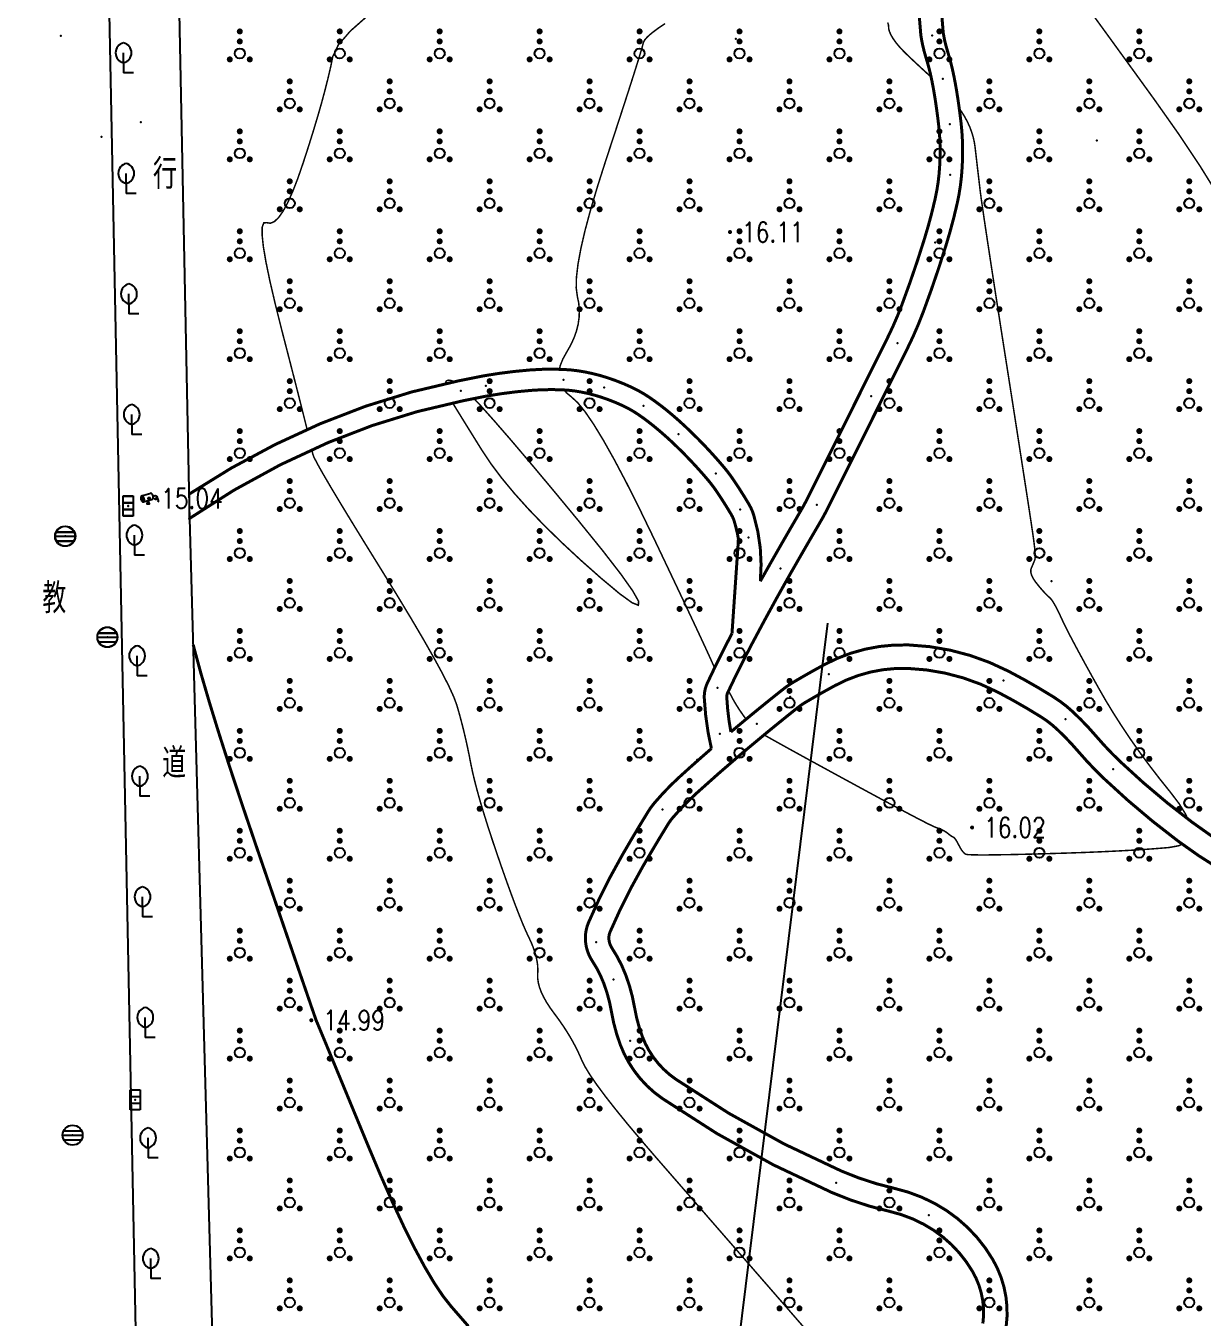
# Model space of a CAD drawing. Extents: x 940 to 2162, y 608 to 1562.
# Drawn here: x 2022.6 to 2081.5, y 997.2 to 1061.8 of the extents above; entities that cross this region are included whole.
import ezdxf
from ezdxf.enums import TextEntityAlignment as Align

# ---------------------------------------------------------------- set-up
doc = ezdxf.new("R2010")
doc.units = 0
doc.header["$LTSCALE"] = 0.5
doc.header["$PDSIZE"] = 0.2
doc.linetypes.add('X3', pattern=[5, 4, -1])
doc.layers.get('0').update_dxf_attribs({"linetype": 'CONTINUOUS'})
for name, color, linetype in [('COMPONENT', 4, 'CONTINUOUS'), ('DGX', 2, 'CONTINUOUS'), ('DLSS', 4, 'CONTINUOUS'), ('GCD', 1, 'CONTINUOUS'), ('GXYZ', 2, 'CONTINUOUS'), ('ZBTZ', 3, 'CONTINUOUS'), ('ZDH', 1, 'CONTINUOUS')]:
    doc.layers.add(name, color=color, linetype=linetype)
doc.styles.add('HZ', font='rs.shx', dxfattribs={"width": 0.8, "bigfont": 'hztxt.shx'})
doc.linetypes.add('1161', pattern='A,0,[149,AAA.SHX,S=0.15,R=0,X=0,Y=0],-1.6', length=1.6)

# ---------------------------------------------------------------- blocks, each defined once
blk = doc.blocks.new('gcbj0103')
for p, q in [((-1, 0), (1, 0)), ((-0.9, 0.43), (0.9, 0.43)), ((-0.88, -0.47), (0.88, -0.47))]:
    blk.add_line(p, q)
blk.add_circle((0, 0), 1)
blk = doc.blocks.new('gc041')
for p, q in [((-1, 0.5), (1, 0.5)), ((-1, -0.5), (-1, 0.5)), ((-0.33, 0.5), (-0.33, -0.5)), ((0.33, 0.5), (0.33, -0.5)), ((1, 0.5), (1, -0.5)), ((1, -0.5), (-1, -0.5))]:
    blk.add_line(p, q)
blk = doc.blocks.new('gc143')
for p, q in [((0, 1), (0, 2)), ((0, 1), (0, 0)), ((1, 0), (0, 0))]:
    blk.add_line(p, q)
for centre, start, end in [((0.225, 2), 102.68038, 257.31962), ((-0.225, 2), 282.68038, 77.31962)]:
    blk.add_arc(centre, 1.025, start, end)
blk = doc.blocks.new('gcbj0612')
for p, q in [((-0.75, 0.26), (0.16, 0.53)), ((-0.57, -0.34), (0.34, -0.07))]:
    blk.add_line(p, q)
at = {"flags": 128}
for points in [[(-0.73, 0.26), (-0.77, 0.25), (-0.79, 0.23), (-0.81, 0.19), (-0.83, 0.15), (-0.84, 0.1), (-0.84, 0.05), (-0.84, -0.01), (-0.83, -0.07), (-0.81, -0.12), (-0.79, -0.18), (-0.77, -0.23), (-0.74, -0.27), (-0.7, -0.3), (-0.67, -0.33), (-0.63, -0.34), (-0.6, -0.34), (-0.57, -0.34), (-0.54, -0.32), (-0.51, -0.29), (-0.49, -0.25), (-0.48, -0.2), (-0.47, -0.15), (-0.47, -0.1), (-0.48, -0.04), (-0.49, 0.02), (-0.51, 0.07), (-0.54, 0.13), (-0.56, 0.17), (-0.6, 0.21), (-0.63, 0.24), (-0.67, 0.26), (-0.7, 0.27)], [(-0.71, 0.18), (-0.72, 0.17), (-0.75, 0.12), (-0.75, 0.04), (-0.74, -0.06), (-0.7, -0.15), (-0.66, -0.22), (-0.62, -0.25), (-0.6, -0.26), (-0.59, -0.24), (-0.57, -0.2), (-0.56, -0.12), (-0.58, -0.02), (-0.61, 0.08), (-0.66, 0.14), (-0.7, 0.17)]]:
    blk.add_lwpolyline(points, close=True, dxfattribs=at)
blk.add_lwpolyline([(0.3, -0.08), (0.33, -0.07), (0.36, -0.05), (0.38, -0.02), (0.4, 0.02), (0.41, 0.07), (0.42, 0.12), (0.41, 0.18), (0.41, 0.23), (0.39, 0.29), (0.37, 0.35), (0.35, 0.4), (0.32, 0.44), (0.28, 0.48), (0.25, 0.51), (0.21, 0.52), (0.18, 0.53), (0.15, 0.52)], dxfattribs=at)
at = {"extrusion": (0, 0, -1), "flags": 128}
blk.add_lwpolyline([(-0.4, 0.25), (-0.51, 0.28), (-0.61, 0.29), (-0.69, 0.27), (-0.77, 0.2), (-0.81, 0.09), (-0.82, -0.01), (-0.8, -0.06), (-0.76, -0.08), (-0.7, -0.09), (-0.64, -0.09), (-0.59, -0.07), (-0.57, -0.04), (-0.59, -0.01), (-0.63, 0.02), (-0.69, 0.03), (-0.75, 0.03), (-0.79, 0.02), (-0.84, -0.01), (-0.89, -0.1), (-0.91, -0.19), (-0.9, -0.29), (-0.87, -0.38)], dxfattribs=at)
blk.add_lwpolyline([(-0.09, -0.2), (-0.22, -0.54), (0.05, -0.54)], close=True)
blk = doc.blocks.new('GC200')
at = {"linetype": 'Continuous', "const_width": 0.2, "flags": 128}
blk.add_lwpolyline([(-0.1, 0, 1), (0.1, 0, 1)], format="xyb", close=True, dxfattribs=at)
blk = doc.blocks.new('gc160')
at = {"const_width": 0.3}
for points in [[(-0.15, 2.2, 1), (0.15, 2.2, 1)], [(-0.15, 1.2, 1), (0.15, 1.2, 1)], [(-1.15, -0.6, 1), (-0.85, -0.6, 1)], [(0.85, -0.6, 1), (1.15, -0.6, 1)]]:
    blk.add_lwpolyline(points, format="xyb", close=True, dxfattribs=at)
blk.add_circle((0, 0), 0.5)

msp = doc.modelspace()

# ---------------------------------------------------------------- linework, layer by layer
at = {"linetype": 'Continuous'}
for p, q in [((2030.792, 1038.389, 15.049), (2030.792, 1037.159, 15.049)), ((2047.906, 911.827), (2062.739, 1031.923))]:
    msp.add_line(p, q, dxfattribs=at)
at = {"layer": 'DGX', "linetype": 'Continuous', "const_width": 0.075}
for points in [[(2082.273, 1053.342), (2081.364, 1054.807), (2080.306, 1056.395), (2079.1, 1058.105), (2077.894, 1059.771), (2076.84, 1061.224), (2075.938, 1062.465)], [(2039.802, 1062.396), (2038.854, 1061.558), (2038.247, 1060.855), (2037.979, 1060.288), (2037.872, 1059.767), (2037.741, 1059.205), (2037.589, 1058.601), (2037.415, 1057.956), (2037.218, 1057.269), (2036.999, 1056.54), (2036.758, 1055.77), (2036.495, 1054.958), (2036.227, 1054.182), (2035.97, 1053.522), (2035.725, 1052.976), (2035.492, 1052.546), (2035.27, 1052.23), (2035.059, 1052.029), (2034.861, 1051.943), (2034.674, 1051.972), (2034.527, 1051.962), (2034.45, 1051.761), (2034.442, 1051.367), (2034.504, 1050.782), (2034.635, 1050.005), (2034.836, 1049.036), (2035.107, 1047.875), (2035.446, 1046.523), (2035.798, 1045.16), (2036.104, 1043.968), (2036.363, 1042.947), (2036.577, 1042.097), (2036.694, 1041.625)], [(2049.318, 1044.635), (2049.354, 1044.81), (2049.483, 1045.139), (2049.675, 1045.486), (2049.879, 1045.843), (2050.044, 1046.199), (2050.17, 1046.552), (2050.256, 1046.904), (2050.304, 1047.254), (2050.313, 1047.603), (2050.282, 1047.95), (2050.212, 1048.295), (2050.157, 1048.703), (2050.168, 1049.237), (2050.246, 1049.897), (2050.391, 1050.684), (2050.602, 1051.597), (2050.881, 1052.636), (2051.227, 1053.801), (2051.639, 1055.093), (2052.059, 1056.371), (2052.425, 1057.493), (2052.739, 1058.46), (2052.999, 1059.273), (2053.207, 1059.93), (2053.362, 1060.433), (2053.464, 1060.78), (2053.512, 1060.972), (2053.574, 1061.102), (2053.713, 1061.264), (2053.931, 1061.456), (2054.227, 1061.68), (2054.601, 1061.934)], [(2065.739, 1061.988), (2065.782, 1061.845), (2065.786, 1061.701), (2065.825, 1061.543), (2065.899, 1061.371), (2066.008, 1061.185), (2066.151, 1060.984), (2066.33, 1060.769), (2066.543, 1060.541), (2066.791, 1060.298), (2067.046, 1060.058), (2067.278, 1059.841), (2067.489, 1059.646), (2067.678, 1059.472), (2067.845, 1059.321), (2067.911, 1059.262)], [(2069.319, 1057.688), (2069.454, 1057.495), (2069.604, 1057.25), (2069.735, 1057.003), (2069.848, 1056.754), (2069.942, 1056.501), (2070.018, 1056.246), (2070.075, 1055.989), (2070.114, 1055.729), (2070.144, 1055.466), (2070.175, 1055.202), (2070.205, 1054.937), (2070.236, 1054.67), (2070.268, 1054.401), (2070.3, 1054.13), (2070.332, 1053.858), (2070.364, 1053.585), (2070.414, 1053.206), (2070.498, 1052.62), (2070.615, 1051.825), (2070.767, 1050.821), (2070.952, 1049.61), (2071.171, 1048.19), (2071.424, 1046.562), (2071.712, 1044.725), (2071.999, 1042.893), (2072.251, 1041.275), (2072.469, 1039.874), (2072.652, 1038.688), (2072.802, 1037.717), (2072.916, 1036.962), (2072.996, 1036.423), (2073.042, 1036.099), (2073.068, 1035.894), (2073.089, 1035.711), (2073.104, 1035.552), (2073.113, 1035.415), (2073.117, 1035.3), (2073.116, 1035.208), (2073.11, 1035.139), (2073.097, 1035.092), (2073.082, 1035.055), (2073.064, 1035.013), (2073.045, 1034.967), (2073.024, 1034.917), (2073.001, 1034.862), (2072.977, 1034.803), (2072.95, 1034.741), (2072.922, 1034.673), (2072.901, 1034.601), (2072.896, 1034.521), (2072.908, 1034.433), (2072.937, 1034.339), (2072.982, 1034.238), (2073.043, 1034.129), (2073.121, 1034.014), (2073.215, 1033.891), (2073.315, 1033.77), (2073.407, 1033.66), (2073.494, 1033.56), (2073.574, 1033.471), (2073.647, 1033.393), (2073.715, 1033.325), (2073.775, 1033.268), (2073.829, 1033.222), (2073.884, 1033.169), (2073.944, 1033.095), (2074.01, 1032.998), (2074.082, 1032.879), (2074.16, 1032.737), (2074.244, 1032.573), (2074.335, 1032.387), (2074.431, 1032.178), (2074.547, 1031.931), (2074.696, 1031.631), (2074.878, 1031.276), (2075.093, 1030.868), (2075.34, 1030.407), (2075.621, 1029.891), (2075.935, 1029.322), (2076.282, 1028.699), (2076.655, 1028.049), (2077.05, 1027.4), (2077.466, 1026.75), (2077.903, 1026.1), (2078.361, 1025.45), (2078.84, 1024.801), (2079.34, 1024.151), (2079.861, 1023.501), (2080.326, 1022.889), (2080.656, 1022.352), (2080.747, 1022.138)], [(2043.625, 1043.921), (2043.63, 1043.991), (2043.66, 1044.049), (2043.715, 1044.082), (2043.795, 1044.09), (2043.899, 1044.073), (2044.028, 1044.031), (2044.066, 1044.015)], [(2045.042, 1043.169), (2045.35, 1042.844), (2046.037, 1042.077), (2046.874, 1041.114), (2047.86, 1039.954), (2048.995, 1038.598), (2050.279, 1037.045), (2051.485, 1035.555), (2052.387, 1034.389), (2052.985, 1033.545), (2053.278, 1033.025), (2053.267, 1032.828), (2052.951, 1032.954), (2052.332, 1033.403), (2051.407, 1034.176), (2050.372, 1035.093), (2049.42, 1035.978), (2048.549, 1036.829), (2047.762, 1037.647), (2047.057, 1038.433), (2046.434, 1039.185), (2045.894, 1039.905), (2045.436, 1040.591)], [(2057.077, 1029.692), (2057.064, 1029.725), (2056.906, 1030.083), (2056.657, 1030.628), (2056.318, 1031.359), (2055.887, 1032.278), (2055.366, 1033.383), (2054.754, 1034.675), (2054.051, 1036.155), (2053.331, 1037.642), (2052.67, 1038.958), (2052.067, 1040.102), (2051.521, 1041.075), (2051.034, 1041.876), (2050.604, 1042.506), (2050.232, 1042.964), (2049.919, 1043.251), (2049.666, 1043.462), (2049.55, 1043.603)], [(2045.436, 1040.591), (2045.046, 1041.219), (2044.707, 1041.765), (2044.421, 1042.227), (2044.187, 1042.607), (2044.004, 1042.904), (2043.975, 1042.951)], [(2036.934, 1040.612), (2036.943, 1040.573), (2036.973, 1040.407), (2037.033, 1040.246), (2037.197, 1039.925), (2037.467, 1039.443), (2037.842, 1038.801), (2038.321, 1037.999), (2038.906, 1037.037), (2039.596, 1035.914), (2040.391, 1034.631), (2041.192, 1033.332), (2041.899, 1032.162), (2042.513, 1031.119), (2043.033, 1030.205), (2043.461, 1029.42), (2043.794, 1028.763), (2044.035, 1028.234), (2044.182, 1027.834), (2044.281, 1027.494), (2044.376, 1027.147), (2044.468, 1026.793), (2044.557, 1026.432), (2044.643, 1026.064), (2044.725, 1025.689), (2044.804, 1025.307), (2044.88, 1024.918), (2044.966, 1024.502), (2045.076, 1024.039), (2045.209, 1023.531), (2045.365, 1022.976), (2045.546, 1022.374), (2045.749, 1021.726), (2045.976, 1021.032), (2046.227, 1020.292), (2046.48, 1019.56), (2046.718, 1018.891), (2046.938, 1018.286), (2047.141, 1017.744), (2047.328, 1017.265), (2047.497, 1016.849), (2047.65, 1016.497), (2047.786, 1016.208), (2047.905, 1015.954), (2048.005, 1015.708), (2048.088, 1015.468), (2048.152, 1015.235), (2048.199, 1015.01), (2048.228, 1014.791), (2048.238, 1014.58), (2048.23, 1014.376), (2048.229, 1014.169), (2048.258, 1013.951), (2048.316, 1013.721), (2048.405, 1013.479), (2048.524, 1013.225), (2048.673, 1012.96), (2048.852, 1012.683), (2049.062, 1012.394), (2049.28, 1012.1), (2049.484, 1011.806), (2049.676, 1011.514), (2049.854, 1011.222), (2050.019, 1010.931), (2050.171, 1010.641), (2050.309, 1010.352), (2050.435, 1010.064)], [(2058.651, 1027.121), (2058.593, 1027.205), (2058.505, 1027.33), (2058.415, 1027.46), (2058.33, 1027.585), (2058.251, 1027.706), (2058.178, 1027.822), (2058.11, 1027.934), (2058.047, 1028.041), (2057.99, 1028.144), (2057.939, 1028.242), (2057.89, 1028.335), (2057.842, 1028.42), (2057.793, 1028.498), (2057.77, 1028.53)], [(2069.301, 1020.817), (2069.257, 1020.903), (2069.216, 1020.979), (2069.177, 1021.045), (2069.141, 1021.101), (2069.107, 1021.146), (2069.076, 1021.182), (2069.047, 1021.207), (2069.021, 1021.223), (2068.995, 1021.235), (2068.966, 1021.251), (2068.935, 1021.27), (2068.901, 1021.292), (2068.864, 1021.318), (2068.825, 1021.348), (2068.784, 1021.381), (2068.739, 1021.417), (2068.691, 1021.455), (2068.636, 1021.492), (2068.574, 1021.529), (2068.506, 1021.564), (2068.431, 1021.6), (2068.35, 1021.634), (2068.263, 1021.668), (2068.169, 1021.701), (2068.009, 1021.77), (2067.723, 1021.909), (2067.311, 1022.12), (2066.773, 1022.403), (2066.108, 1022.756), (2065.318, 1023.181), (2064.402, 1023.677), (2063.359, 1024.244), (2062.323, 1024.81), (2061.423, 1025.303), (2060.661, 1025.723), (2060.036, 1026.07), (2059.554, 1026.341)], [(2080.471, 1020.876), (2080.294, 1020.792), (2079.818, 1020.705), (2079.248, 1020.657), (2078.624, 1020.612), (2077.944, 1020.569), (2077.21, 1020.529), (2076.421, 1020.492), (2075.577, 1020.457), (2074.679, 1020.426), (2073.725, 1020.397), (2072.803, 1020.372), (2071.999, 1020.353), (2071.312, 1020.341), (2070.743, 1020.334), (2070.291, 1020.334), (2069.957, 1020.34), (2069.741, 1020.351), (2069.642, 1020.369), (2069.602, 1020.395), (2069.561, 1020.429), (2069.519, 1020.472), (2069.477, 1020.523), (2069.434, 1020.584), (2069.391, 1020.653), (2069.346, 1020.731), (2069.301, 1020.817)], [(2050.435, 1010.064), (2050.597, 1009.736), (2050.848, 1009.325), (2051.187, 1008.832), (2051.614, 1008.257), (2052.129, 1007.6), (2052.732, 1006.86), (2053.423, 1006.039), (2054.202, 1005.135), (2055.046, 1004.166), (2055.934, 1003.147), (2056.864, 1002.078), (2057.838, 1000.959), (2058.854, 999.791), (2059.913, 998.574), (2061.015, 997.306), (2062.16, 995.99)]]:
    msp.add_lwpolyline(points, dxfattribs=at)
at = {"layer": 'DGX', "color": 3, "linetype": 'Continuous', "const_width": 0.15}
msp.add_lwpolyline([(2030.997, 1030.854), (2031.051, 1030.635), (2031.389, 1029.393), (2031.8, 1027.987), (2032.283, 1026.418), (2032.838, 1024.685), (2033.465, 1022.789), (2034.165, 1020.728), (2034.854, 1018.72), (2035.453, 1016.979), (2035.959, 1015.505), (2036.374, 1014.297), (2036.697, 1013.358), (2036.929, 1012.685), (2037.069, 1012.279), (2037.117, 1012.14), (2037.12, 1012.135), (2037.122, 1012.131), (2037.123, 1012.126), (2037.125, 1012.121), (2037.125, 1012.117), (2037.126, 1012.113), (2037.126, 1012.108), (2037.126, 1012.104), (2037.126, 1012.1), (2037.127, 1012.096), (2037.128, 1012.092), (2037.13, 1012.087), (2037.132, 1012.082), (2037.135, 1012.077), (2037.138, 1012.071), (2037.142, 1012.066), (2037.187, 1011.963), (2037.311, 1011.665), (2037.516, 1011.174), (2037.8, 1010.488), (2038.165, 1009.607), (2038.609, 1008.533), (2039.133, 1007.264), (2039.738, 1005.801), (2040.367, 1004.309), (2040.965, 1002.956), (2041.531, 1001.741), (2042.067, 1000.665), (2042.572, 999.727), (2043.045, 998.927), (2043.487, 998.265), (2043.899, 997.742), (2044.314, 997.266), (2044.766, 996.746)], dxfattribs=at)
at = {"layer": 'DLSS', "linetype": 'Continuous', "const_width": 0.1, "flags": 128}
msp.add_lwpolyline([(2024.584, 1094.344), (2026.283, 1088.298), (2028.885, 958.174)], dxfattribs=at)
at = {"layer": 'DLSS', "linetype": 'X3', "const_width": 0.15}
for points in [[(2057.96, 1093.54, -0.065855), (2065.688, 1072.755, -0.033678), (2067.287, 1062.66, -0.00283), (2067.389, 1061.453, 0.020932), (2067.414, 1061.243, 0.035432), (2067.656, 1060.226, -0.027074), (2067.953, 1059.062, -0.011188), (2068.13, 1058.048, -0.0095), (2068.29, 1056.838, -0.026146), (2068.362, 1055.66, -0.024824), (2068.31, 1054.412, -0.032514), (2068.116, 1053.179, -0.020015), (2067.574, 1051.15, -0.014182), (2066.46, 1047.892, -0.025835), (2065.724, 1046.195, -0.000143), (2065.023, 1044.785, -0.000163), (2064.406, 1043.546, -0.000182), (2062.153, 1039.029, -0.000879), (2061.686, 1038.098, -0.015693), (2061.422, 1037.612, 0.003006), (2059.883, 1034.944, 0.008102)], [(2068.409, 1062.76, -0.00283), (2068.512, 1061.542, 0.020932), (2068.526, 1061.425, 0.035432), (2068.73, 1060.563, -0.027074), (2069.057, 1059.28, -0.011188), (2069.243, 1058.217, -0.0095), (2069.41, 1056.964, -0.026146), (2069.488, 1055.669, -0.024824), (2069.432, 1054.31, -0.032514), (2069.215, 1052.932, -0.020015), (2068.65, 1050.816, -0.014182), (2067.515, 1047.498, -0.025835), (2066.732, 1045.693, -0.000143), (2066.031, 1044.284, -0.000163), (2065.414, 1043.044, -0.000182), (2063.16, 1038.526, -0.000879), (2062.692, 1037.592, -0.015693), (2062.394, 1037.043, 0.003006), (2060.861, 1034.388, 0.008102), (2058.947, 1030.892, 0.011792), (2057.734, 1028.452, 0.122725), (2057.689, 1028.224, 0.033511), (2057.895, 1026.489, 0.033511)], [(2030.792, 1038.389, -0.045288), (2037.348, 1041.91, -0.050931), (2044.279, 1044.059, -0.000512), (2045.429, 1044.289, -0.005907), (2045.541, 1044.31, -0.023511), (2047.82, 1044.599, -0.031755), (2049.55, 1044.626, -0.035147), (2050.594, 1044.502, -0.031513), (2051.714, 1044.215, -0.030541), (2052.922, 1043.739, -0.039953), (2053.815, 1043.232, -0.021521), (2054.667, 1042.599, -0.017756), (2055.622, 1041.764, -0.014473), (2056.605, 1040.788, -0.014462), (2057.53, 1039.755, -0.026842), (2058.027, 1039.099, -0.014694), (2058.795, 1037.887, -0.060886), (2059.042, 1037.325, -0.097329), (2059.367, 1034.03, -0.030363)], [(2057.95, 1031.417, 0.011792), (2056.714, 1028.93, 0.122725), (2056.565, 1028.167, 0.044847), (2056.92, 1025.655, 0.033511)], [(2105.937, 1001.22, -0.002205), (2106.143, 1001.893, 0.005872), (2106.623, 1003.511, 0.013847), (2107.258, 1006.008, 0.027001), (2107.486, 1007.352, 0.056816), (2107.486, 1007.806, 0.014659), (2107.297, 1009.116, 0.07055), (2106.466, 1011.685, 0.095028), (2105.206, 1013.365, 0.058948), (2104.175, 1014.102, 0.030371), (2102.116, 1015.075, 0.077047), (2095.312, 1016.648, -0.072143), (2088.351, 1018.186, -0.010053), (2085.326, 1019.4, -0.022497), (2084.046, 1020.013, -0.037596), (2080.965, 1021.974, -0.029457), (2077.373, 1025.004, -0.025988), (2076.17, 1026.273, 0.028452), (2074.989, 1027.506, 0.047465), (2074.037, 1028.237, 0.02037), (2071.779, 1029.528, 0.110924), (2066.797, 1030.841, 0.134366), (2062.549, 1029.845, 0.009393)], [(2062.549, 1029.845, 0.009393), (2061.014, 1028.974, 0.032657), (2060.543, 1028.652, 0.003362), (2059.878, 1028.123, 0.002165), (2058.86, 1027.294, 0.003373), (2057.895, 1026.489, 0.032369)], [(2056.92, 1025.655, 0.00561), (2055.357, 1024.267, 0.032369), (2054.08, 1022.947, 0.038161), (2053.748, 1022.489, 0.007344), (2052.453, 1020.312, 0.029238), (2050.775, 1016.957, 0.138372), (2050.635, 1015.886, 0.110162), (2050.965, 1015.021, -0.055491), (2051.536, 1013.906, -0.049057), (2051.918, 1012.494, 0.047783), (2052.359, 1010.844, 0.15378), (2054.46, 1008.15, 0.048567), (2062.955, 1003.437, 0.046718), (2065.816, 1002.502, -0.068559), (2067.543, 1001.852, -0.136722), (2069.977, 999.501, -0.168091), (2070.501, 996.887, -0.011589)]]:
    msp.add_lwpolyline(points, format="xyb", dxfattribs=at)
at = {"layer": 'DLSS', "linetype": 'X3', "const_width": 0.15, "flags": 128}
msp.add_lwpolyline([(2030.821, 1037.177, -0.049304), (2037.748, 1040.97, -0.050931), (2044.481, 1043.057, -0.000512), (2045.629, 1043.287, -0.005907), (2045.717, 1043.303, -0.023511), (2047.901, 1043.58, -0.031755), (2049.502, 1043.605, -0.035147), (2050.403, 1043.498, -0.031513), (2051.398, 1043.243, -0.030541), (2052.49, 1042.812, -0.039953), (2053.241, 1042.386, -0.021521), (2054.022, 1041.805, -0.017756), (2054.923, 1041.019, -0.014473), (2055.863, 1040.084, -0.014462), (2056.749, 1039.095, -0.026842), (2057.18, 1038.526, -0.014694), (2057.916, 1037.365, -0.060886), (2058.063, 1037.03, -0.030363), (2058.274, 1036.137, -0.030363)], format="xyb", dxfattribs=at)
msp.add_lwpolyline([(2058.274, 1036.137), (2057.95, 1031.417)], dxfattribs=at)
at = {"layer": 'DLSS', "linetype": 'X3', "const_width": 0.15, "elevation": 14.97, "flags": 128}
msp.add_lwpolyline([(2059.883, 1034.944), (2059.367, 1034.03)], dxfattribs=at)
at = {"layer": 'DLSS', "linetype": 'X3', "const_width": 0.15, "flags": 128}
msp.add_lwpolyline([(2063.11, 1028.812, 0.009393), (2061.614, 1027.963, 0.032657), (2061.269, 1027.727, 0.003362), (2060.617, 1027.207, 0.002165), (2059.607, 1026.385, 0.01243), (2056.148, 1023.397, 0.032369), (2054.976, 1022.185, 0.038161), (2054.75, 1021.873, 0.007344), (2053.472, 1019.726, 0.029238), (2051.856, 1016.493, 0.138372), (2051.799, 1016.056, 0.110162), (2051.946, 1015.67, -0.055491), (2052.636, 1014.322, -0.049057), (2053.078, 1012.688, 0.047783), (2053.461, 1011.255, 0.15378), (2055.127, 1009.118, 0.048567), (2063.423, 1004.516, 0.046718), (2066.075, 1003.649, -0.068559), (2068.104, 1002.887, -0.136722), (2070.991, 1000.096, -0.168091), (2071.666, 996.728, -0.011589), (2071.459, 995.436, -0.037645), (2071.334, 994.96, -0.009057), (2070.629, 993.028, -0.019789), (2070.239, 992.127, -0.003514), (2069.633, 990.888, 0.001397), (2068.109, 987.801, 0.003235), (2066.948, 985.395, 0.001662), (2064.729, 980.679, 0.113386), (2063.261, 973.812, 0.121437), (2064.92, 967.496, 0.023819), (2066.51, 964.881, 0.07506), (2067.052, 964.291, 0.002253), (2067.275, 964.113, 0.009049), (2067.314, 964.083, 0.038422), (2067.898, 963.721, 0.02326), (2069.021, 963.203, 0.033282), (2070.092, 962.85, 0.020485), (2071.966, 962.448, 0.023844), (2073.213, 962.294, 0.051956), (2073.684, 962.307, 0.059864), (2074.338, 962.476, 0.027265), (2075.929, 963.198, 0.009707), (2077.154, 963.868, 0.009501), (2078.379, 964.6, 0.02605), (2081.047, 966.463, 0.007281), (2090.296, 973.886, 0.011792), (2097.552, 980.18, 0.041231), (2099.362, 982.121, 0.030144), (2100.341, 983.529, 0.04346), (2100.845, 984.544, 0.014111), (2101.18, 985.476, 0.009361), (2101.628, 986.932, 0.035302), (2103.044, 993.601, -0.034915), (2104.508, 1000.524, -0.005535), (2105.019, 1002.241, 0.005872), (2105.492, 1003.833, 0.013847), (2106.111, 1006.266, 0.027001), (2106.317, 1007.486, 0.056816), (2106.317, 1007.673, 0.014659), (2106.139, 1008.915, 0.07055), (2105.409, 1011.169, 0.095028), (2104.415, 1012.495, 0.058948), (2103.608, 1013.071, 0.030371), (2101.678, 1013.984, 0.077047), (2095.226, 1015.475, -0.072143), (2087.935, 1017.086, -0.010053), (2084.866, 1018.317, -0.022497), (2083.491, 1018.976, -0.037596), (2080.26, 1021.032, -0.029457), (2076.563, 1024.152, -0.025988), (2075.276, 1025.509, 0.028452), (2074.187, 1026.645, 0.047465), (2073.412, 1027.24, 0.02037), (2071.238, 1028.484, 0.110924), (2066.754, 1029.666, 0.134366)], format="xyb", close=True, dxfattribs=at)
at = {"layer": 'ZBTZ', "linetype": '1161', "flags": 128}
msp.add_lwpolyline([(2121.821, 1026.507), (2151.194, 995.675), (2151.424, 993.355), (2151.527, 990.431), (2151.527, 989.009), (2151.38, 988.341), (2150.996, 986.928), (2150.016, 985.07), (2148.287, 982.5), (2146.192, 980.091), (2145.702, 979.784), (2096.331, 944.91), (2043.545, 908.403), (1945.968, 839.941), (1866.414, 784.936), (1843.996, 770.506), (1793.749, 739.613), (1787.354, 736.359), (1781.603, 733.161), (1764.838, 723.953), (1752.604, 717.55), (1721.548, 702.099), (1717.345, 700.442), (1716.798, 703.248), (1715.254, 709.135), (1713.327, 719.292), (1713.392, 719.887), (1741.417, 727.61), (1760.938, 734.886), (1799.048, 751.941), (1804.235, 754.505), (1825.475, 766.531), (1841.906, 776.797), (1864.563, 793.153), (1992.85, 882.756), (2000.005, 888.797), (2003.78, 892.557), (2012.651, 902.658), (2015.541, 906.339), (2020.91, 915.004), (2025.381, 925.024), (2030.022, 940.676), (2031.48, 947.697), (2032.666, 959.123), (2038.74, 959.046), (2038.789, 969.113), (2032.715, 969.19), (2030.804, 1037.782), (2029.784, 1088.816), (2027.963, 1095.294), (2025.312, 1099.929), (2022.408, 1105.058), (2019.025, 1109.612), (2017.022, 1111.917), (2001.137, 1128.319), (1942.65, 1190.714), (1941.547, 1191.886), (1941.019, 1193.1), (1940.907, 1193.976), (1940.931, 1194.876), (1941.083, 1195.878), (1941.439, 1197.02), (1942.053, 1198.131), (1942.56, 1198.768), (1943.296, 1199.492), (1944.461, 1200.393), (1945.459, 1200.713), (1947.057, 1201.057), (1949.303, 1201.034), (1953.928, 1200.94), (1955.831, 1200.742), (2121.117, 1027.246)], close=True, dxfattribs=at)
at = {"layer": 'ZDH', "linetype": 'Continuous'}
for p in [(2024.378, 1061.318, 15.183), (2024.378, 1061.318, 15.183), (2024.378, 1061.318, 15.183), (2067.97, 1061.334, 15.956), (2058.141, 1061.176, 16.149), (2068.505, 1059.171, 15.99), (2028.378, 1056.994, 15.209), (2028.378, 1056.994, 15.209), (2028.378, 1056.994, 15.209), (2068.85, 1056.901, 16.038), (2026.415, 1056.265, 15.083), (2026.415, 1056.265, 15.083), (2026.415, 1056.265, 15.083), (2076.204, 1056.091, 15.794), (2068.871, 1054.361, 16.047), (2057.85, 1051.502, 16.112), (2068.112, 1050.983, 16.086), (2066.228, 1045.944, 16.16), (2045.629, 1043.806, 15.924), (2049.526, 1044.115, 16.018), (2044.38, 1043.557, 16.045), (2051.556, 1043.728, 16.024), (2064.91, 1043.295, 16.163), (2053.528, 1042.808, 16.046), (2055.272, 1041.391, 16.059), (2057.139, 1039.425, 16.11), (2028.789, 1038.169, 15.037), (2028.789, 1038.169, 15.037), (2028.789, 1038.169, 15.037), (2030.792, 1038.389, 15.049), (2030.792, 1038.389, 15.049), (2030.792, 1038.389, 15.049), (2027.742, 1037.799, 14.862), (2027.742, 1037.799, 14.862), (2027.742, 1037.799, 14.862), (2027.745, 1037.786, 14.861), (2027.745, 1037.786, 14.861), (2027.745, 1037.786, 14.861), (2058.355, 1037.626, 16.119), (2062.189, 1037.845, 16.169), (2030.787, 1037.159, 15.041), (2030.787, 1037.159, 15.041), (2030.787, 1037.159, 15.041), (2024.582, 1036.277, 14.914), (2024.582, 1036.277, 14.914), (2024.582, 1036.277, 14.914), (2024.599, 1036.285, 14.927), (2024.599, 1036.285, 14.927), (2024.599, 1036.285, 14.927), (2058.777, 1036.224, 16.101), (2059.819, 1034.842, 16.093), (2060.372, 1034.666, 16.143), (2073.936, 1034.029, 15.982), (2026.7, 1031.224, 14.838), (2026.7, 1031.224, 14.838), (2026.7, 1031.224, 14.838), (2026.705, 1031.236, 14.845), (2026.705, 1031.236, 14.845), (2026.705, 1031.236, 14.845), (2062.8, 1029.383, 16.058), (2071.537, 1029.061, 16.121), (2057.224, 1028.691, 15.994), (2060.868, 1028.238, 16.036), (2074.63, 1027.121, 16.11), (2057.341, 1026.386, 15.966), (2059.194, 1026.887, 16.007), (2056.214, 1025.099, 15.962), (2056.214, 1025.099, 15.962), (2077.011, 1024.623, 16.044), (2054.481, 1022.606, 15.878), (2069.961, 1021.706, 16.02), (2052.909, 1020.05, 15.777), (2051.156, 1015.962, 15.628), (2052.028, 1014.092, 15.675), (2036.904, 1012.059, 14.99), (2052.852, 1011.028, 15.613), (2028.094, 1008.076, 14.566), (2028.094, 1008.076, 14.566), (2028.094, 1008.076, 14.566), (2024.964, 1006.309, 14.605), (2024.964, 1006.309, 14.605), (2024.964, 1006.309, 14.605), (2063.164, 1003.92, 15.736), (2067.794, 1002.315, 15.747)]:
    msp.add_point(p, dxfattribs=at)

# ---------------------------------------------------------------- block references
at = {"layer": 'COMPONENT', "linetype": 'Continuous', "xscale": 0.5, "yscale": 0.5}
for name, p in [('gcbj0612', (2028.789, 1038.169, 15.037)), ('gcbj0103', (2024.582, 1036.277, 15.427)), ('gcbj0103', (2024.599, 1036.285, 15.427)), ('gcbj0103', (2026.7, 1031.224, 15.427)), ('gcbj0103', (2026.705, 1031.236, 15.427)), ('gcbj0103', (2024.964, 1006.309, 15.427))]:
    msp.add_blockref(name, p, dxfattribs=at)
at = {"layer": 'GCD', "linetype": 'Continuous'}
ref = msp.add_blockref('GC200', (2057.85, 1051.502, 16.112), dxfattribs=dict(at, xscale=0.5, yscale=0.5, zscale=0.5))
ref.add_attrib('height', '16.11', dxfattribs={"linetype": 'Continuous', "height": 1, "style": 'HZ', "width": 0.8}).set_placement((2058.45, 1051.502, 16.112), align=Align.MIDDLE_LEFT)
ref = msp.add_blockref('GC200', (2028.789, 1038.169, 15.037), dxfattribs=dict(at, xscale=0.5, yscale=0.5, zscale=0.5))
ref.add_attrib('height', '15.04', dxfattribs={"linetype": 'Continuous', "height": 1, "style": 'HZ', "width": 0.8}).set_placement((2029.389, 1038.169, 15.037), align=Align.MIDDLE_LEFT)
ref = msp.add_blockref('GC200', (2069.961, 1021.706, 16.02), dxfattribs=dict(at, xscale=0.5, yscale=0.5, zscale=0.5))
ref.add_attrib('height', '16.02', dxfattribs={"linetype": 'Continuous', "height": 1, "style": 'HZ', "width": 0.8}).set_placement((2070.561, 1021.706, 16.02), align=Align.MIDDLE_LEFT)
ref = msp.add_blockref('GC200', (2036.904, 1012.059, 14.99), dxfattribs=dict(at, xscale=0.5, yscale=0.5, zscale=0.5))
ref.add_attrib('height', '14.99', dxfattribs={"linetype": 'Continuous', "height": 1, "style": 'HZ', "width": 0.8}).set_placement((2037.504, 1012.059, 14.99), align=Align.MIDDLE_LEFT)
at = {"layer": 'GXYZ', "linetype": 'Continuous', "xscale": 0.5, "yscale": 0.5, "zscale": 0.5, "rotation": 90}
for p in [(2027.742, 1037.799, 14.862), (2027.745, 1037.786, 14.861), (2028.094, 1008.076, 14.566)]:
    msp.add_blockref('gc041', p, dxfattribs=at)
at = {"layer": 'ZBTZ', "linetype": 'Continuous', "xscale": 0.5, "yscale": 0.5}
for name, p in [('gc160', (2033.327, 1060.442)), ('gc160', (2038.327, 1060.442)), ('gc160', (2043.327, 1060.442)), ('gc160', (2048.327, 1060.442)), ('gc160', (2053.327, 1060.442)), ('gc160', (2058.327, 1060.442)), ('gc160', (2063.327, 1060.442)), ('gc160', (2068.327, 1060.442)), ('gc160', (2073.327, 1060.442)), ('gc160', (2078.327, 1060.442)), ('gc143', (2027.51, 1059.472, 14.351)), ('gc160', (2035.827, 1057.942)), ('gc160', (2040.827, 1057.942)), ('gc160', (2045.827, 1057.942)), ('gc160', (2050.827, 1057.942)), ('gc160', (2055.827, 1057.942)), ('gc160', (2060.827, 1057.942)), ('gc160', (2065.827, 1057.942)), ('gc160', (2070.827, 1057.942)), ('gc160', (2075.827, 1057.942)), ('gc160', (2080.827, 1057.942)), ('gc160', (2033.327, 1055.442)), ('gc160', (2038.327, 1055.442)), ('gc160', (2043.327, 1055.442)), ('gc160', (2048.327, 1055.442)), ('gc160', (2053.327, 1055.442)), ('gc160', (2058.327, 1055.442)), ('gc160', (2063.327, 1055.442)), ('gc160', (2068.327, 1055.442)), ('gc160', (2073.327, 1055.442)), ('gc160', (2078.327, 1055.442)), ('gc143', (2027.646, 1053.438, 14.351)), ('gc160', (2035.827, 1052.942)), ('gc160', (2040.827, 1052.942)), ('gc160', (2045.827, 1052.942)), ('gc160', (2050.827, 1052.942)), ('gc160', (2055.827, 1052.942)), ('gc160', (2060.827, 1052.942)), ('gc160', (2065.827, 1052.942)), ('gc160', (2070.827, 1052.942)), ('gc160', (2075.827, 1052.942)), ('gc160', (2080.827, 1052.942)), ('gc160', (2033.327, 1050.442)), ('gc160', (2038.327, 1050.442)), ('gc160', (2043.327, 1050.442)), ('gc160', (2048.327, 1050.442)), ('gc160', (2053.327, 1050.442)), ('gc160', (2058.327, 1050.442)), ('gc160', (2063.327, 1050.442)), ('gc160', (2068.327, 1050.442)), ('gc160', (2073.327, 1050.442)), ('gc160', (2078.327, 1050.442)), ('gc160', (2035.827, 1047.942)), ('gc160', (2040.827, 1047.942)), ('gc160', (2045.827, 1047.942)), ('gc160', (2050.827, 1047.942)), ('gc160', (2055.827, 1047.942)), ('gc160', (2060.827, 1047.942)), ('gc160', (2065.827, 1047.942)), ('gc160', (2070.827, 1047.942)), ('gc160', (2075.827, 1047.942)), ('gc160', (2080.827, 1047.942)), ('gc143', (2027.782, 1047.405, 14.351)), ('gc160', (2033.327, 1045.442)), ('gc160', (2038.327, 1045.442)), ('gc160', (2043.327, 1045.442)), ('gc160', (2048.327, 1045.442)), ('gc160', (2053.327, 1045.442)), ('gc160', (2058.327, 1045.442)), ('gc160', (2063.327, 1045.442)), ('gc160', (2068.327, 1045.442)), ('gc160', (2073.327, 1045.442)), ('gc160', (2078.327, 1045.442)), ('gc160', (2035.827, 1042.942)), ('gc160', (2040.827, 1042.942)), ('gc160', (2045.827, 1042.942)), ('gc160', (2050.827, 1042.942)), ('gc160', (2055.827, 1042.942)), ('gc160', (2060.827, 1042.942)), ('gc160', (2065.827, 1042.942)), ('gc160', (2070.827, 1042.942)), ('gc160', (2075.827, 1042.942)), ('gc160', (2080.827, 1042.942)), ('gc143', (2027.919, 1041.371, 14.351)), ('gc160', (2033.327, 1040.442)), ('gc160', (2038.327, 1040.442)), ('gc160', (2043.327, 1040.442)), ('gc160', (2048.327, 1040.442)), ('gc160', (2053.327, 1040.442)), ('gc160', (2058.327, 1040.442)), ('gc160', (2063.327, 1040.442)), ('gc160', (2068.327, 1040.442)), ('gc160', (2073.327, 1040.442)), ('gc160', (2078.327, 1040.442)), ('gc160', (2035.827, 1037.942)), ('gc160', (2040.827, 1037.942)), ('gc160', (2045.827, 1037.942)), ('gc160', (2050.827, 1037.942)), ('gc160', (2055.827, 1037.942)), ('gc160', (2060.827, 1037.942)), ('gc160', (2065.827, 1037.942)), ('gc160', (2070.827, 1037.942)), ('gc160', (2075.827, 1037.942)), ('gc160', (2080.827, 1037.942)), ('gc143', (2028.055, 1035.338, 14.351)), ('gc160', (2033.327, 1035.442)), ('gc160', (2038.327, 1035.442)), ('gc160', (2043.327, 1035.442)), ('gc160', (2048.327, 1035.442)), ('gc160', (2053.327, 1035.442)), ('gc160', (2058.327, 1035.442)), ('gc160', (2063.327, 1035.442)), ('gc160', (2068.327, 1035.442)), ('gc160', (2073.327, 1035.442)), ('gc160', (2078.327, 1035.442)), ('gc160', (2035.827, 1032.942)), ('gc160', (2040.827, 1032.942)), ('gc160', (2045.827, 1032.942)), ('gc160', (2050.827, 1032.942)), ('gc160', (2055.827, 1032.942)), ('gc160', (2060.827, 1032.942)), ('gc160', (2065.827, 1032.942)), ('gc160', (2070.827, 1032.942)), ('gc160', (2075.827, 1032.942)), ('gc160', (2080.827, 1032.942)), ('gc160', (2033.327, 1030.442)), ('gc160', (2038.327, 1030.442)), ('gc160', (2043.327, 1030.442)), ('gc160', (2048.327, 1030.442)), ('gc160', (2053.327, 1030.442)), ('gc160', (2058.327, 1030.442)), ('gc160', (2063.327, 1030.442)), ('gc160', (2068.327, 1030.442)), ('gc160', (2073.327, 1030.442)), ('gc160', (2078.327, 1030.442)), ('gc143', (2028.191, 1029.304, 14.351)), ('gc160', (2035.827, 1027.942)), ('gc160', (2040.827, 1027.942)), ('gc160', (2045.827, 1027.942)), ('gc160', (2050.827, 1027.942)), ('gc160', (2055.827, 1027.942)), ('gc160', (2060.827, 1027.942)), ('gc160', (2065.827, 1027.942)), ('gc160', (2070.827, 1027.942)), ('gc160', (2075.827, 1027.942)), ('gc160', (2080.827, 1027.942)), ('gc160', (2033.327, 1025.442)), ('gc160', (2038.327, 1025.442)), ('gc160', (2043.327, 1025.442)), ('gc160', (2048.327, 1025.442)), ('gc160', (2053.327, 1025.442)), ('gc160', (2058.327, 1025.442)), ('gc160', (2063.327, 1025.442)), ('gc160', (2068.327, 1025.442)), ('gc160', (2073.327, 1025.442)), ('gc160', (2078.327, 1025.442)), ('gc143', (2028.327, 1023.271, 14.351)), ('gc160', (2035.827, 1022.942)), ('gc160', (2040.827, 1022.942)), ('gc160', (2045.827, 1022.942)), ('gc160', (2050.827, 1022.942)), ('gc160', (2055.827, 1022.942)), ('gc160', (2060.827, 1022.942)), ('gc160', (2065.827, 1022.942)), ('gc160', (2070.827, 1022.942)), ('gc160', (2075.827, 1022.942)), ('gc160', (2080.827, 1022.942)), ('gc160', (2033.327, 1020.442)), ('gc160', (2038.327, 1020.442)), ('gc160', (2043.327, 1020.442)), ('gc160', (2048.327, 1020.442)), ('gc160', (2053.327, 1020.442)), ('gc160', (2058.327, 1020.442)), ('gc160', (2063.327, 1020.442)), ('gc160', (2068.327, 1020.442)), ('gc160', (2073.327, 1020.442)), ('gc160', (2078.327, 1020.442)), ('gc160', (2035.827, 1017.942)), ('gc160', (2040.827, 1017.942)), ('gc160', (2045.827, 1017.942)), ('gc160', (2050.827, 1017.942)), ('gc160', (2055.827, 1017.942)), ('gc160', (2060.827, 1017.942)), ('gc160', (2065.827, 1017.942)), ('gc160', (2070.827, 1017.942)), ('gc160', (2075.827, 1017.942)), ('gc160', (2080.827, 1017.942)), ('gc143', (2028.463, 1017.238, 14.351)), ('gc160', (2033.327, 1015.442)), ('gc160', (2038.327, 1015.442)), ('gc160', (2043.327, 1015.442)), ('gc160', (2048.327, 1015.442)), ('gc160', (2053.327, 1015.442)), ('gc160', (2058.327, 1015.442)), ('gc160', (2063.327, 1015.442)), ('gc160', (2068.327, 1015.442)), ('gc160', (2073.327, 1015.442)), ('gc160', (2078.327, 1015.442)), ('gc160', (2035.827, 1012.942)), ('gc160', (2040.827, 1012.942)), ('gc160', (2045.827, 1012.942)), ('gc160', (2050.827, 1012.942)), ('gc160', (2055.827, 1012.942)), ('gc160', (2060.827, 1012.942)), ('gc160', (2065.827, 1012.942)), ('gc160', (2070.827, 1012.942)), ('gc160', (2075.827, 1012.942)), ('gc160', (2080.827, 1012.942)), ('gc143', (2028.6, 1011.204, 14.351)), ('gc160', (2033.327, 1010.442)), ('gc160', (2038.327, 1010.442)), ('gc160', (2043.327, 1010.442)), ('gc160', (2048.327, 1010.442)), ('gc160', (2053.327, 1010.442)), ('gc160', (2058.327, 1010.442)), ('gc160', (2063.327, 1010.442)), ('gc160', (2068.327, 1010.442)), ('gc160', (2073.327, 1010.442)), ('gc160', (2078.327, 1010.442)), ('gc160', (2035.827, 1007.942)), ('gc160', (2040.827, 1007.942)), ('gc160', (2045.827, 1007.942)), ('gc160', (2050.827, 1007.942)), ('gc160', (2055.827, 1007.942)), ('gc160', (2060.827, 1007.942)), ('gc160', (2065.827, 1007.942)), ('gc160', (2070.827, 1007.942)), ('gc160', (2075.827, 1007.942)), ('gc160', (2080.827, 1007.942)), ('gc143', (2028.736, 1005.171, 14.351)), ('gc160', (2033.327, 1005.442)), ('gc160', (2038.327, 1005.442)), ('gc160', (2043.327, 1005.442)), ('gc160', (2048.327, 1005.442)), ('gc160', (2053.327, 1005.442)), ('gc160', (2058.327, 1005.442)), ('gc160', (2063.327, 1005.442)), ('gc160', (2068.327, 1005.442)), ('gc160', (2073.327, 1005.442)), ('gc160', (2078.327, 1005.442)), ('gc160', (2035.827, 1002.942)), ('gc160', (2040.827, 1002.942)), ('gc160', (2045.827, 1002.942)), ('gc160', (2050.827, 1002.942)), ('gc160', (2055.827, 1002.942)), ('gc160', (2060.827, 1002.942)), ('gc160', (2065.827, 1002.942)), ('gc160', (2070.827, 1002.942)), ('gc160', (2075.827, 1002.942)), ('gc160', (2080.827, 1002.942)), ('gc160', (2033.327, 1000.442)), ('gc160', (2038.327, 1000.442)), ('gc160', (2043.327, 1000.442)), ('gc160', (2048.327, 1000.442)), ('gc160', (2053.327, 1000.442)), ('gc160', (2058.327, 1000.442)), ('gc160', (2063.327, 1000.442)), ('gc160', (2068.327, 1000.442)), ('gc160', (2073.327, 1000.442)), ('gc160', (2078.327, 1000.442)), ('gc143', (2028.872, 999.137, 14.351)), ('gc160', (2035.827, 997.942)), ('gc160', (2040.827, 997.942)), ('gc160', (2045.827, 997.942)), ('gc160', (2050.827, 997.942)), ('gc160', (2055.827, 997.942)), ('gc160', (2060.827, 997.942)), ('gc160', (2065.827, 997.942)), ('gc160', (2070.827, 997.942)), ('gc160', (2075.827, 997.942)), ('gc160', (2080.827, 997.942))]:
    msp.add_blockref(name, p, dxfattribs=at)

# ---------------------------------------------------------------- texts
at = {"layer": 'DLSS', "linetype": 'Continuous', "style": 'HZ', "width": 0.8}
for s, p in [('行', (2028.981, 1053.661)), ('教', (2023.446, 1032.428)), ('道', (2029.442, 1024.178))]:
    msp.add_text(s, height=1.5, dxfattribs=at).set_placement(p)

doc.saveas('drawing.dxf')
